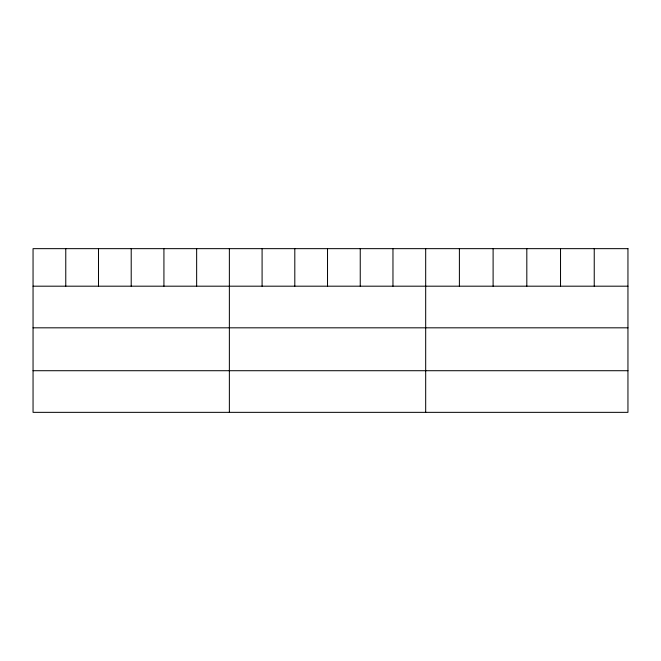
<?xml version="1.0" encoding="UTF-8"?>
<svg xmlns="http://www.w3.org/2000/svg" width="661" height="661" viewBox="0 0 661 661"><rect width="100%" height="100%" fill="white"/><g stroke="black" fill="none" stroke-linecap="round" stroke-linejoin="round"><path stroke-width="0.99" d="M33.05 286.188L627.95 286.188M33.05 327.823L627.95 327.823M33.05 370.714L627.95 370.714M594.239 248.652L594.239 286.188M560.528 248.652L560.528 286.188M526.817 248.652L526.817 286.188M493.106 248.652L493.106 286.188M459.395 248.652L459.395 286.188M425.684 248.652L425.684 412.348M392.965 248.652L392.965 286.188M360.245 248.652L360.245 286.188M327.526 248.652L327.526 286.188M294.806 248.652L294.806 286.188M262.087 248.652L262.087 286.188M229.367 248.652L229.367 412.348M196.648 248.652L196.648 286.188M163.928 248.652L163.928 286.188M131.209 248.652L131.209 286.188M98.489 248.652L98.489 286.188M65.769 248.652L65.769 286.188M627.95 248.652L33.05 248.652L33.05 412.348L627.95 412.348L627.95 248.652"/></g></svg>
